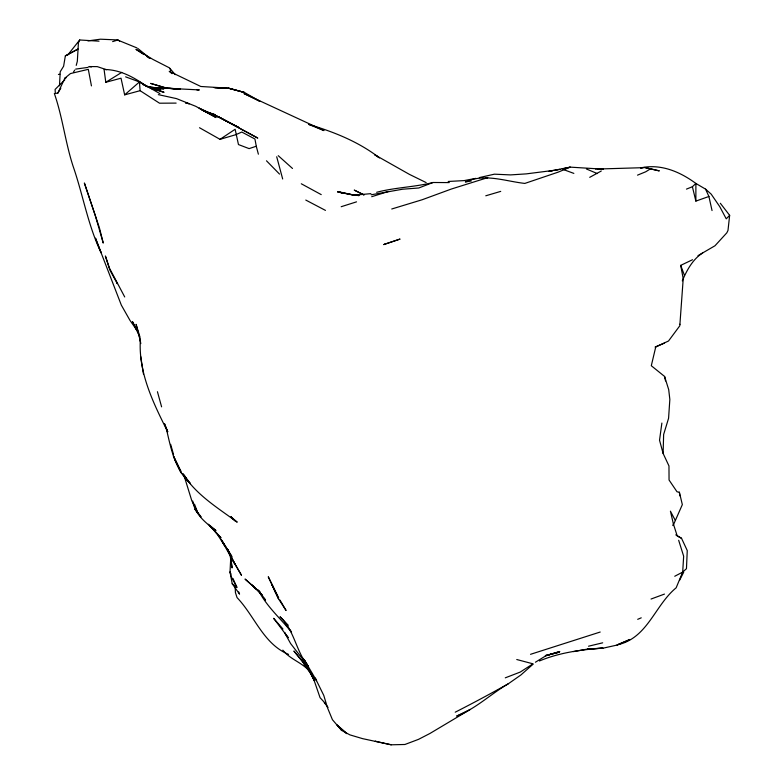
<?xml version="1.0" encoding="UTF-8"?>
<svg xmlns="http://www.w3.org/2000/svg" width="784" height="784" viewBox="0 0 784 784"><rect width="100%" height="100%" fill="white"/><g stroke="black" fill="none" stroke-linecap="round" stroke-linejoin="round"><path stroke-width="1.18" d="M686.47 189.111L692.39 186.739L695.888 183.446L705.571 189.14L708.912 196.48L695.869 201.106L695.888 183.446C679.895 171.667 660.696 163.474 640.528 167.923L644.771 167.511L659.128 170.853L644.771 167.511M99.019 41.17L79.703 39.974L78.39 42.895L78.067 49.02L65.356 55.85L63.612 66.238L60.231 71.716L59.476 85.799M673.221 525.329L682.335 504.622L679.375 492.234L677.023 491.793L669.056 480.014L668.968 465.941L663.107 453.436L663.636 434.503L668.576 418.274L669.84 399.458L668.713 389.677L664.577 376.447L651.298 365.726L655.767 346.91L668.507 341.011L679.806 325.772L683.217 278.683L680.698 265.374L692.546 259.72M720.329 203.272L729.649 215.335L727.993 230.427L726.827 232.819L714.998 245.755L697.995 255.653M661.882 423.056L659.53 440.206L663.107 453.436M105.82 82.457L104.076 69.482C120.256 69.59 134.015 77.312 146.775 86.407M673.025 525.564L673.397 523.977L670.418 511.168L675.161 520.174M76.234 65.386L77.322 61.289L78.067 49.02L65.356 55.85M682.286 280.868C686.813 270.323 692.684 259.249 702.66 252.967M64.876 79.743L55.105 89.425L55.321 93.453L57.849 93.1L64.886 78.155L70.472 73.559L88.308 69.335L91.444 85.897M679.552 580.297L683.697 572.212M57.849 93.1L60.809 88.171M73.451 72.138L74.725 70.07M67.767 54.968L79.703 39.974M729.649 215.335L726.239 218.834L719.761 206.653L711.196 194.148L705.571 189.14M533.051 664.205L520.919 674.955L508.277 683.805C490.686 693.987 475.908 708.716 456.68 716.086L470.224 709.442L429.955 733.461L418.509 739.361L404.907 744.486L391.245 744.8L362.6 738.646L349.938 734.882L341.579 730.384L332.436 719.702L327.496 707.766L323.782 695.418L315.217 678.042L316.54 680.659L304.564 660.285L308.426 666.537C295.95 651.631 294.48 630.101 280.025 616.773L288.306 625.328M121.765 72.373L105.781 82.291L121.02 78.194L124.656 94.854L139.444 81.948L159.936 93.639M220.03 139.336L235.131 129.272L238.463 144.56L249.116 148.617L256.27 146.236L254.937 139.013L241.795 132.035L235.915 134.672L220.03 139.336L199.518 127.743M589.715 177.341L601.299 170.99M650.857 168.599L645.761 171.765L637.519 175.146M535.433 662.225L545.86 655.777L559.805 651.524L545.605 655.698L559.384 652.17L545.341 655.512M508.277 683.805C490.745 693.624 473.115 703.081 455.239 712.186M674.74 576.26L682.688 572.104L686.461 568.684L687.254 550.564L681.541 538.304L675.759 534.835M539.451 660.971C559.462 652.562 581.493 649.632 602.994 648.103L587.706 649.034L573.418 651.622M471.311 180.996L465.353 181.966C484.708 173.088 505.072 181.241 524.839 183.417L558.169 172.147L570.262 167.139L603.357 169.177L597.859 168.57L595.556 169.07M664.479 343.108L655.081 347.077L655.767 346.91M637.696 619.321L641.243 617.831M449.31 182.594L433.033 182.496L418.744 187.993L402.623 189.218L371.185 194.775M651.034 599.045L664.46 594.086M530.533 654.317L600.201 632.031M64.886 78.155L66.503 77.596M505.278 677.837L520.223 672.084L532.983 663.823L516.754 659.52M388.374 191.492L371.714 196.706M341.197 206.711L356.534 201.851M112.641 41.611L118.031 39.945L119.629 41.091M485.776 195.794L500.721 191.384M391.745 208.995L422.174 199.744L451.417 189.013L487.717 177.635L485.433 178.242M124.656 94.854L140.101 90.689L139.444 81.948L125.607 76.842M679.483 324.409L679.973 324.292M588.529 646.212L602.68 642.821M376.643 192.296C395.136 187.386 414.481 187.18 433.033 182.496M479.269 177.605L494.39 174.175L510.56 174.901L526.26 173.881L557.12 169.942M557.62 169.863L559.923 169.364M562.216 168.874L570.262 167.139L548.947 171.343L552.132 170.853M475.868 178.36L464.03 180.614L448.203 181.467M597.477 169.03L643.135 167.678M58.418 74.47L59.809 74.264M75.676 69.1L88.082 67.385M87.945 40.895L100.411 39.2L118.031 39.945M370.881 193.648L354.75 195.138L337.639 191.943L355.025 195.402L337.884 191.541L343.333 193.393M587.706 649.034L602.788 648.241L616.949 645.095L629.954 639.479L617.028 644.909C647.653 638.45 654.542 605.591 676.141 587.814L682.688 572.104L683.658 556.209L678.67 540.294M176.126 103.106L159.524 103.204L140.101 90.689M196.921 89.925L199.322 89.915L150.126 87.387L180.31 88.984L166.326 88.063L150.616 83.398L166.845 88.22M172.01 73.667L169.217 71.285L200.782 86.485L228.556 88.19L244.471 92.483L260.023 101.371M214.169 87.69L228.556 88.19L244.471 92.483L228.556 88.19M215.306 87.749L224.851 88.2M151.969 87.867L155.526 88.171M159.083 88.484L163.827 88.896L146.265 86.446M169.599 88.416L175.391 89.023M91.463 66.914L88.866 66.562L97.265 66.62L106.516 69.717M358.974 195.422L355.426 194.902L358.837 195.716M150.322 87.837L160.798 89.954L148.176 87.289M158.329 94.639L176.518 98.617L195.794 106.33L216.051 117.551L199.234 108.261M391.245 744.8L375.222 741.243L376.291 741.488M185.7 102.949L189.267 103.772L185.788 102.92M151.469 88.631L164.052 92.326L143.051 84.672M204.898 111.534L215.306 114.768L203.203 110.701M564.068 169.795L573.849 173.391M206.398 111.975L220.186 117.718L257.779 138.082L218.981 117.159L206.604 112.171M206.31 112.053L218.981 117.159L238.973 127.567L217.834 116.493L201.429 109.701M118.894 40.543L136.994 47.932M586.412 168.981L597.349 173.587M199.293 108.192L217.09 116.375M363.884 194.795L354.25 190.1L363.943 194.991M259.955 101.42L243.942 93.531L323.998 130.595L308.641 124.382C333.494 131.8 357.612 141.306 378.466 157.114M288.532 654.366C263.473 644.066 254.682 615.989 237.062 597.624L235.435 592.645L235.171 586.922M169.628 67.953L152.978 59.437L135.965 49.353L143.893 54.557M305.78 200.057L325.468 210.396M681.541 538.304L677.229 535.982L673.397 523.977M301.301 183.779L321.234 194.618M139.444 81.948L145.657 85.74M310.386 672.251L313.1 677.415C307.612 663.636 291.472 661.284 282.848 650.132M146.873 56.507L149.852 58.457M379.544 157.956L374.752 154.791L409.415 174.371L426.153 182.584M227.644 549.574L230.173 555.876L232.084 567.92L230.77 557.326L230.026 571.879L232.221 583.757L236.876 587.285L232.966 578.474M137.906 48.51L149.92 58.349M231.055 516.94L237.209 522.173C217.756 507.875 195.598 494.488 182.741 473.458M231.035 517.166L235.406 521.037L231.221 516.94M278.251 155.683L292.501 168.462M260.278 592.439L245.039 579.053L256.201 589.009L252.125 585.089L262.16 595.35L259.484 591.891L262.17 595.566M303.937 664.979L306.466 667.39M266.491 160.798L279.516 174.087M325.468 703.522L320.068 697.682L311.601 673.133L313.825 679.571M282.965 629.013L273.636 618.311L288.14 637.549M305.25 664.616L293.902 651.034L306.319 666.42M324.302 702.68L328.045 707.403M291.53 632.149C280.329 618.194 266.462 606.404 258.348 590.058L260.464 592.949M175.244 74.647L169.942 68.424L170.726 70.746M184.211 475.408L190.443 483.65C174.665 469.351 170.843 447.909 166.237 428.201L167.688 431.788C153.311 403.015 138.229 372.616 140.375 339.501M306.299 666.4L303.153 662.206L313.835 678.483M285.111 623.319L291.521 632.012M264.179 598.319L265.521 600.152M288.218 637.647L284.523 632.521L290.599 643.537L306.691 664.293L303.124 658.393L314.198 680.639M261.876 594.929L265.384 599.878M232.221 583.757L239.551 594.135L238.689 591.92M136.641 329.937L129.948 320.333L121.334 305.123L95.521 238.326M182.623 473.732L187.837 481.307L184.22 475.202M278.722 597.937L268.265 576.759L278.447 598.731L286.082 610.491L279.947 600.025M339.854 727.503L341.579 730.384M176.322 462.531L177.556 464.598M116.943 282.975L117.335 283.651L109.956 270.245L105.379 255.996L109.407 268.059L124.715 296.969M221.764 540.323L231.907 556.611L221.088 539.392M236.876 587.285L231.064 576.328L230.026 571.879L231.006 574.074M136.769 329.858L132.418 321.558L139.199 335.601L140.816 343.588M310.337 672.192L313.296 678.033M278.447 598.731L271.783 584.247L275.713 592.802M228.056 549.888L232.583 559.903L241.423 575.182L232.583 559.903L227.693 549.515L234.867 564.049L222.195 541.479L224.577 545.478L217.246 534.286L209.877 525.652L221.01 537.873L208.397 524.261L215.943 530.503C205.849 523.202 194.677 514.137 192.776 501.045M164.532 423.821L167.688 431.788M164.473 423.703L165.796 427.074M95.55 238.287L101.146 252.811C87.926 225.302 83.055 194.883 73.079 166.198C65.307 142.345 62.602 117.277 54.351 93.492M680.698 265.374L684.471 275.4M194.471 504.083L197.793 512.854L200.998 516.823L194.912 509.179L197.793 512.854L191.796 500.711L183.877 475.094M173.578 454.691L170.647 444.342M174.999 459.238L175.704 461.502M99.176 227.144L84.368 183.005L95.246 215.394L103.243 243.069L99.529 228.281M139.993 337.13L136.083 324.331L140.454 341.334L140.385 339.305M282.671 178.987L276.703 156.761M157.437 391.716L161.602 406.847M256.27 146.236L258.377 154.183M692.39 186.739L695.869 201.106M708.912 196.48L712.039 210.563M664.577 376.447L665.547 380.926M140.699 356.475L143.511 374.223M679.375 492.234L679.816 495.811M384.983 244.079L383.699 244.608L400.065 239.061L384.983 244.079M346.773 733.579L337.169 725.131L346.773 733.579M180.741 470.831L173.382 455.925L181.202 472.86L179.36 468.999L180.663 470.89"/></g></svg>
